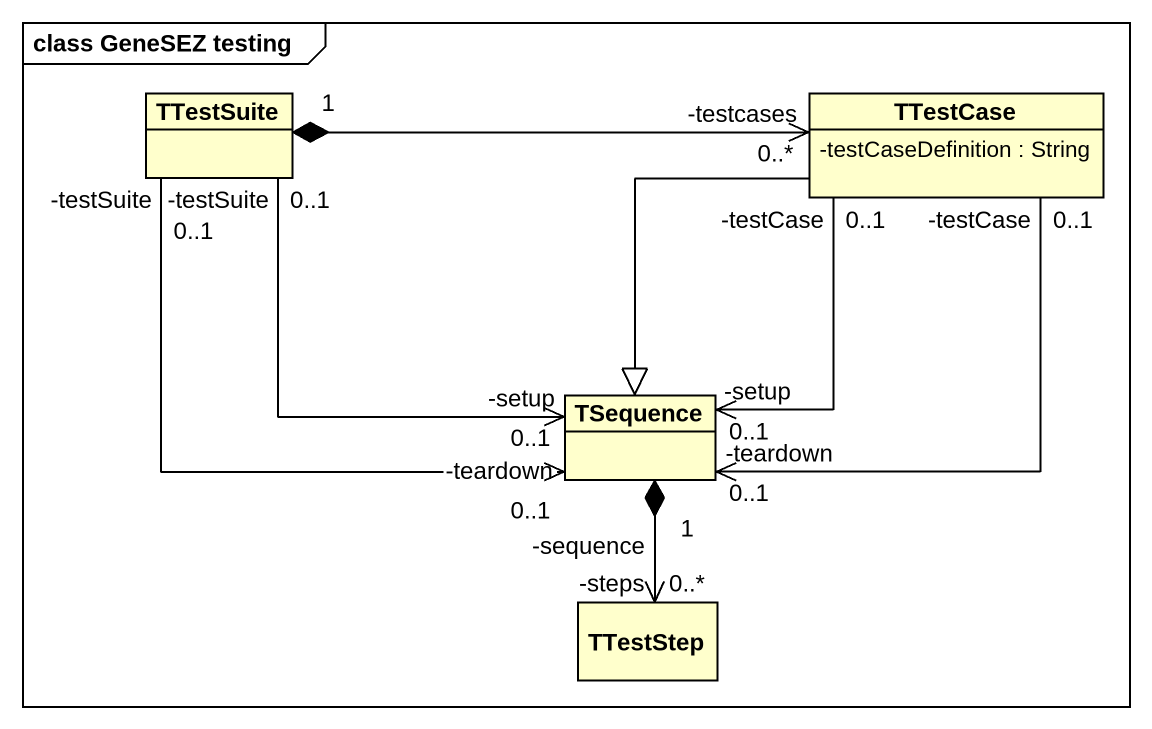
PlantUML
@startuml
mainframe class GeneSEZ testing
hide circle
hide empty members
skinparam classAttributeIconSize 0
class TTestSuite
class TTestCase {
  -testCaseDefinition : String
}
class TSequence
class TTestStep
TTestSuite "1" *-right-> "-testcases\n0..*" TTestCase
TTestSuite "0..1\n-testSuite" --> "-setup\n0..1" TSequence
TTestSuite "0..1\n-testSuite" --> "-teardown\n0..1" TSequence
TTestCase "-testCase\n0..1" --> "-setup\n0..1" TSequence
TTestCase "-testCase\n0..1" --> "-teardown\n0..1" TSequence
TTestCase --|> TSequence
TSequence "-sequence\n1" *--> "-steps\n0..*" TTestStep
@enduml
